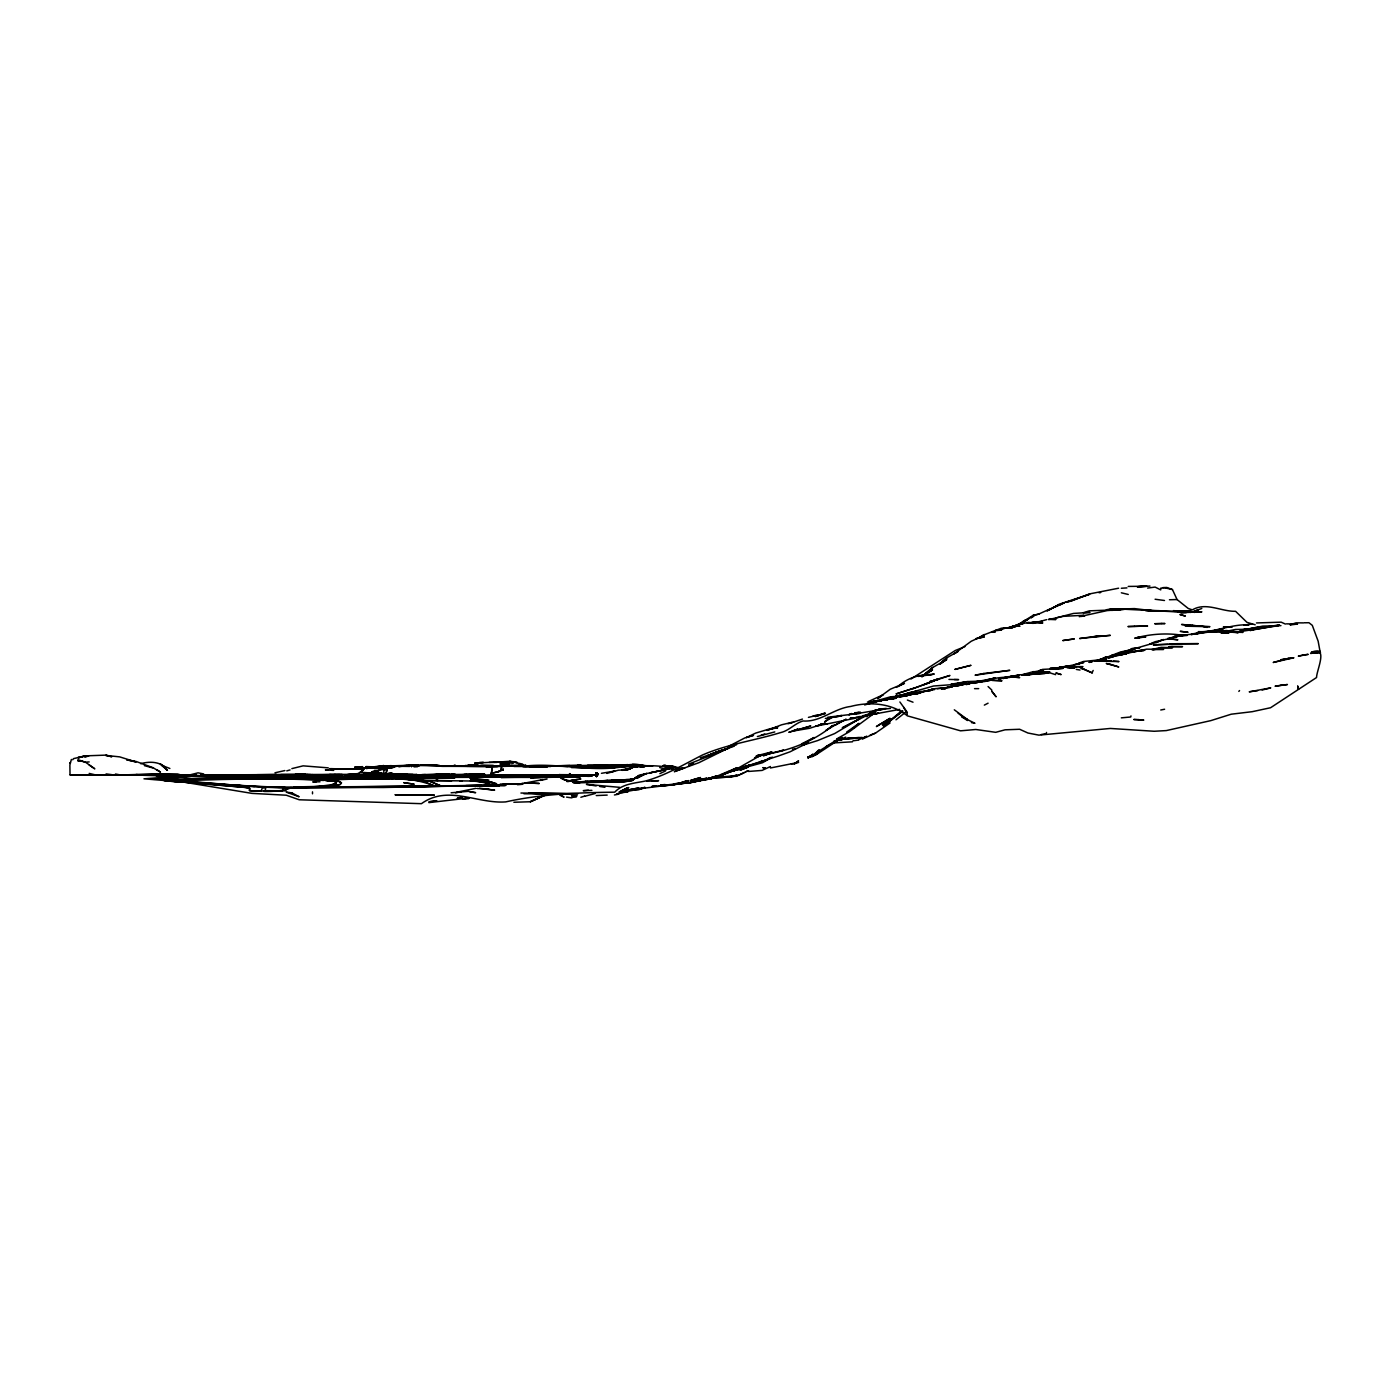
<?xml version="1.0" encoding="UTF-8"?>
<svg xmlns="http://www.w3.org/2000/svg" width="1390" height="1390" viewBox="0 0 1390 1390"><rect width="100%" height="100%" fill="white"/><g stroke="black" fill="none" stroke-linecap="round" stroke-linejoin="round"><path stroke-width="1.5" d="M396.949 766.272L407.305 765.421L409.65 766.429L396.949 766.272L387.254 768.097L386.194 773.014L383.814 774.004L372.798 771.502L377.42 772.041L378.115 770.442L382.25 768.948L394.569 767.089M596.623 774.803L596.293 776.228L596.536 773.413L596.414 776.489L596.015 773.744L596.519 776.419L597.127 773.396L597.77 774.317L597.092 773.066L596.136 776.298L596.171 772.979L595.962 774.473L597.214 773.014L597.804 774.213L595.98 773.605L596.327 776.332L596.171 772.979L596.97 774.786M395.281 776.228L415.315 775.516L436.46 776.871C403.204 778.904 369.983 775.568 336.728 778.087L384.578 778.487L359.072 777.41L390.069 776.437M471.436 778.609C469.924 778.053 471.227 777.479 471.001 778.556C467.596 781.701 503.093 781.041 494.718 785.958M570.491 774.96L570.247 773.761L569.778 776.993L569.796 773.57L569.97 776.993M417.278 764.986L383.814 766.133L426.313 765.282M370.678 777.792L406.141 778.018L380.356 776.645L359.072 777.41L385.673 778.47L454.53 778.087L415.645 778.105M421.865 774.925L417.626 774.786L428.659 774.873M570.369 774.334L569.778 776.993L569.309 774.143M596.519 773.049L596.449 776.506L596.727 774.96M597.214 773.014L597.648 774.369L597.578 773.448M383.814 766.133L391.32 765.612M596.067 773.083L596.31 774.995L597.266 773.622M980.576 636.915L984.346 634.535L978.699 637.767M469.577 776.211C467.891 775.186 469.837 775.585 469.681 776.263M569.309 774.317L569.57 776.524M596.31 776.124C596.188 771.989 595.771 777.531 596.727 775.047M569.257 776.993L569.97 774.195M596.536 775.516L596.536 776.402L596.588 775.394M573.358 782.222L577.111 781.979L573.983 782.049M467.978 776.245C471.245 773.882 467.787 776.054 469.073 776.35M470.984 779.199L470.967 777.427L471.401 778.661M417.626 774.89L441.186 773.882L454.269 774.856M463.774 776.645L464.243 774.543L484.363 773.761L484.815 774.647L423.307 775.099L484.102 774.473L456.997 776.002L437.624 774.421L484.102 774.473L456.963 775.968L437.624 774.404L440.196 774.265M569.831 776.315L569.883 774.612M862.269 738.524L862.304 737.586L858.603 737.482L837.51 739.515L862.304 737.586M596.032 773.587L596.536 776.593L597.248 773.848M597.214 774.143L596.049 774.699M464.104 774.56L464.486 776.61M665.567 768.444L665.654 766.238L668.99 766.55L672.76 769.608L668.955 766.602L665.654 766.238L665.549 768.392L668.955 766.602M488.846 780.033L475.606 779.13L476.37 778.157L470.984 779.13L470.202 778.053M463.774 775.238C465.042 775.863 463.409 775.811 463.982 775.012M491.574 772.753L492.182 766.602L486.396 767.315C485.822 765.264 489.575 768.722 492.199 766.516L491.243 774.769L490.774 773.518L498.801 771.554L490.722 773.5L491.382 774.508M570.056 775.394L569.761 776.975L569.709 775.342M464.121 776.211L464.521 775.203L464.364 776.437M464.712 775.585L464.451 774.786M464.104 774.908L464.138 775.464M569.848 776.489L569.135 774.977M470.115 778.105L470.88 777.827M569.97 773.935L570.109 774.856M468.778 775.69L469.837 775.811L469.09 774.821M441.169 766.307L501.651 765.942L501.008 770.616L503.18 769.174L502.867 770.321M569.9 775.464L569.622 776.141M569.587 775.047L570.004 774.439M463.843 776.593L464.416 775.637M595.841 774.525L596.31 773.066M596.049 774.473L596.623 773.5M1046.531 732.443L1046.27 733.572L1041.197 734.545M503.076 770.147L503.18 769.174L501.008 770.616L501.79 766.012L480.141 765.907M1130.991 715.902L1130.713 716.997L1121.33 717.848M496.091 783.474L486.709 780.902L487.369 779.981L475.606 779.164L476.353 778.209L470.741 778.886M469.212 775.047L469.49 775.012M764.743 767.94L764.083 768.879L763.075 767.541M411.84 765.073L411.544 766.602L411.84 765.073L410.311 765.091M393.561 767.263C388.453 768.444 380.426 767.141 377.402 772.023L372.798 771.502M597.561 774.161L597.613 773.917M1092.332 672.169L1093.183 670.432M468.812 775.811L469.768 775.62M72.732 759.774L73.531 758.627L85.728 755.847L106.074 755.118L111.704 756.768L105.71 755.395L119.679 756.872L136.116 762.015L126.716 759.844L136.098 761.477L152.987 767.68L160.493 772.11L156.74 769.678M71.376 759.444L69.882 765.004L70.021 774.803L169.476 774.873M465.372 774.856L477.031 774.404L460.872 774.908M466.779 774.404L459.03 774.942M736.874 774.977C722.991 779.443 707.545 776.593 693.593 782.014L709.334 779.008L716.302 776.193M1238.838 691.403L1239.55 690.535M495.605 766.238L487.682 766.376L498.037 766.446M468.916 775.081L469.229 776.159M818.884 749.818L812.055 756.507L807.659 757.133L811.83 755.569L807.92 757.428M911.023 679.015L955.277 650.485L964.938 646.628M764.691 768.097L763.127 767.749M940.074 663.777L946.851 657.8L958.318 651.25L954.148 653.786L971.28 641.224L984.328 635.247M921.883 676.808L932.812 667.426L946.798 659.468L941.169 662.63L946.798 658.009L940.335 663.586M924.802 674.289L932.812 667.426L922.074 676.6L932.534 669.876L924.176 674.619L931.648 670.275M902.614 711.193L883.449 726.206L901.398 711.02M853.078 728.325L859.02 723.339L846.597 732.148M890.504 719.342L882.476 725.059L887.289 721.601M873.024 714.199L849.394 731.731L836.85 738.855M895.994 719.794L905.185 712.549M862.53 739.011L875.491 733.121L890.139 722.904M877.663 698.545L890.226 689.249L904.473 683.324L896.324 687.39M902.788 711.072L889.965 720.663M829.239 718.335L824.722 721.74L832.332 717.344L841.662 715.867L825.347 718.456M1022.223 622.407L1018.314 624.666L1029.365 618.394M819.509 750.183L812.055 756.507L818.032 753.137L811.743 756.577L815.339 755.083M940.213 663.899L946.225 659.52M798.538 760.73L794.316 763.788L791.344 763.875M877.889 698.492L883.084 694.809L868.507 701.464M899.191 685.444C908 677.92 919.381 674.376 930.883 674.706L917.991 676.426M940.318 663.864L945.131 660.493M870.991 713.296L866.126 716.649L868.767 714.842M831.88 743.059L810.109 756.681M745.37 771.971L736.491 776.28L714.443 777.062M1030.911 617.977L1033.986 615.944L1030.911 617.577M628.732 787.505L618.446 794.194L614.432 794.976M1018.679 624.457L1020.086 623.537L1010.756 627.863L1018.679 624.457L1012.563 626.577M798.468 761.181L794.316 763.788L798.625 762.398M1033.118 615.336L1038.747 614.137L1033.118 615.336L1016.559 625.795M1052.873 607.899L1059.371 604.129L1089.725 594.242L1073.341 599.889M866.665 715.537L842.27 727.804L859.871 718.526L834.678 733.555L817.702 740.557L802.308 745.335L808.285 742.677L790.041 751.816L777.948 756.143L730.984 771.12M1110.523 656.358L1113.39 654.62L1109.932 656.549M731.661 770.651L722.296 775.064M1014.926 626.699L1027.992 619.036L1021.494 623.102L1027.019 620.131M836.137 741.27L826.286 746.43M729.333 745.996L744.762 737.951L753.502 735.345L746.361 737.586L755.639 733.103L770.39 728.69L777.566 727.891L771.433 728.777L777.879 726.727L766.933 730.428L781.667 724.781L793.985 721.862M745.7 771.798L748.567 770.824L746.274 771.485M730.271 770.72L724.034 774.195L731.609 770.877L718.404 776.645L736.578 769L760.521 755.413L754.544 757.828L771.971 751.886L756.299 755.847M1073.844 664.785L1083.8 662.491L1078.762 663.186L1083.453 661.484L1097.666 660.042L1111.409 660.893M624.058 789.676L627.776 787.626L619.071 792.057L627.672 788.425L624.11 789.763M764.847 760.521L770.425 757.481M635.213 777.914L638.948 775.881L634.153 778.782L639.226 775.134L675.696 767.489M498.888 771.641L500.157 770.964L498.836 770.946M637.715 777.774L645.082 773.848L636.846 778M489.402 785.923C492.512 781.805 474.494 781.423 470.341 780.85M1038.469 614.189L1059.527 604.667L1047 610.87L1051.483 608.768M831.602 725.893L835.564 724.781L826.025 730.393L832.158 726.014C813.532 741.339 790.458 750.096 766.898 754.162L783.63 750.166L779.946 751.034M770.46 766.516L762.085 770.425L748.463 771.45M710.36 779.026L715.972 776.141L710.342 778.018L715.972 776.541L710.36 779.095L700.925 779.529C703.184 781.111 718.925 776.854 714.269 776.697M815.443 755.17L840.933 738.351L832.871 742.469L845.763 737.134M984.328 705.112L988.081 703.184M688.502 766.081L693.454 763.562M731.644 770.425L737.065 767.68L715.728 776.697M1059.406 605.223L1064.375 602.704L1056.191 606.492M1098.482 660.528L1120.496 651.997L1135.109 648.887L1118.585 653.682M728.256 748.185L698.927 762.676L674.306 771.676L684.853 767.853M900.147 695.904L916.774 690.899M862.964 738.177L866.717 736.283L859.037 739.602M1074.07 599.994L1089.43 593.93L1118.602 588.213M1098.117 660.806L1106.649 656.688L1097.978 660.528M637.106 777.931L646.645 773.396L635.682 777.583M659.868 773.622L665.515 770.964M545.453 794.611L530.302 801.752L513.866 802.256M772.301 757.098L762.571 762.71L731.071 771.346M1194.462 612.417L1198.18 610.679L1194.462 612.121M495.83 785.628L496.995 784.273L493.068 783.004L470.88 778.939M539.581 797.547L530.302 801.752L545.766 795.028M851.566 713.504L848.769 714.755L851.722 713.765M715.972 776.437L710.342 778.921L716.076 776.489L699.205 780.728L716.823 776.628L714.947 776.941M984.468 634.691L995.518 630.382L1001.565 630.122L995.587 630.608M875.491 710.742L879.766 708.917L875.509 710.69M801.683 743.806L814.175 737.499L807.938 741.148M734.98 775.794L736.561 775.134M1114.641 655.107L1118.776 653.37M706.381 756.421L736.613 744.675M676.339 769.991L682.195 767.593M1198.267 609.689L1192.637 611.965L1201.794 608.472M794.872 763.093L770.39 767.992M584.617 796.314L595.302 793.499M726.796 748.776L723.895 749.94L734.024 746.204M920.84 685.843L937.381 679.38L925.236 684.314M1029.347 622.372C1027.123 621.973 992.79 631.581 1017.654 625.969L1001.217 628.94L1007.889 627.741M923.707 684.853L937.381 679.38L929.91 681.517L938.146 679.501M861.783 716.979L864.962 715.711M606.822 773.413L618.324 770.199L628.037 769.608L622.32 769.73L630.712 768.548L622.042 770.355L635.282 766.776L644.665 766.724L640.912 766.759M995.587 630.4L1001.304 628.228L1012.719 627.707L1009.505 627.741M1054.819 669.25L1062.603 666.766L1083.001 666.679L1067.885 666.47M719.933 750.878L710.342 754.492L728.082 748.411M824.826 712.948L815.339 716.528L825.417 713.418L808.424 717.379M739.272 774.995L730.949 777.027L714.199 777.497L716.024 777.531M1120.531 652.709L1154.204 642.962L1149.686 644.126L1155.107 641.711L1171.909 638.097L1167.948 638.861M708.796 754.978L700.212 757.863M385.447 776.784L381.329 776.593L423.672 774.925L381.364 776.628L386.194 776.836M707.962 755.343L722.87 749.853L710.933 754.127M688.519 764.17L727.891 748.515L715.972 752.268M919.398 686.33L913.317 688.519L933.437 680.944M870.227 735.015L875.491 733.121M1055.583 618.011L1073.48 613.442L1090.003 612.399L1083.366 612.695L1089.43 610.836L1111.652 609.984L1106.318 609.776L1110.176 609.063L1120.184 609.532L1110.176 609.063M1079.3 616.708L1107.152 610.592L1124.892 609.254L1186.487 612.347M771.137 752.98L763.371 755.76L771.798 752.963M1130.626 651.893L1123.937 654.273L1130.887 651.458L1144.995 649.895L1132.728 652.066M634.987 778.487L638.027 777.41L635.056 778.192M761.008 735.275L764.761 733.937M793.62 730.619L797.999 729.055L788.825 732.322L810.804 725.98L794.906 730.74L809.71 728.273L825.33 723.2L815.704 726.223L861.209 717.049L875.353 712.045L862.981 715.763M974.06 683.376L975.328 682.924M836.884 739.237L842.079 737.412M1108.734 658.2L1116.257 655.541M78.309 757.984L81.68 756.803L78.135 757.359M190.517 774.734L198.023 772.84L203.652 773.9M291.865 768.618L303.124 765.855L328.266 767.853M922.804 691.855L915.767 694.27L922.578 691.977M924.576 691.247L935.036 688.641L949.648 687.355L937.173 688.762M739.289 768.809L750.009 765.16L742.469 766.915M739.167 768.844L750.009 765.16L747.664 765.716M757.376 736.544L774.769 731.922M794.177 721.879L802.447 719.082M1027.002 619.766L1023.283 621.017L1027.349 619.662M937.207 679.727L949.961 675.471L933.889 680.197M1250.183 630.643L1253.693 629.479M492.564 766.62L513.171 766.133M1071.481 600.497L1065.887 602.356L1072.541 600.775M914.186 691.525L933.594 686L958.839 684.158L950.951 684.228L967.51 681.517L985.371 681.378L970.011 681.691M1251.799 630.122L1279.269 625.153M1290.372 624.718L1296.053 622.842L1303.733 622.894M1022.067 674.776L1033.274 671.665L1049.798 671.804L1033.118 672.1L1043.595 670.032L1039.094 670.71L1042.57 669.389L1063.159 668.329L1055.653 669.32M489.419 785.854L490.913 784.829L488.064 783.439L476.092 781.093L459.795 780.85M906.35 695.764L919.937 691.681L930.831 690.465L923.568 691.577M1080.794 616.239L1083.8 615.284L1063.333 616.343L1051.083 619.019M1089.43 662.422L1092.731 661.362L1089.013 662.37M1046.618 619.645L1033.118 623.363L1030.042 623.102M1194.062 612.382L1196.964 611.461L1190.031 612.399M580.864 797.269L584.617 796.088M1009.383 677.521L1012.476 676.548M947.91 687.286L961.81 684.61L941.239 688.589M718.474 775.707L708.222 778.47M885.361 699.691L913.612 693.905L899.817 697.154M858.603 712.288L852.244 714.234L860.497 712.323L854.85 712.74M1111.27 657.018L1115.406 655.767M436.165 765.23L440.7 766.307M788.043 723.738L792.126 722.505M833.826 741.148L841.523 738.802L853.651 738.385L847.083 738.316M1255.465 628.888L1279.234 624.84M487.369 779.946L486.778 780.989L492.685 782.518M980.471 681.899C993.051 677.712 1006.603 676.218 1019.669 677.59L1008.723 676.635L998.506 679.154L1019.235 674.828L1038.956 673.924L1022.814 674.81L1026.758 674.028M900.094 695.052L913.213 693.263L889.253 697.85L896.341 696.39L890.504 696.824L869.289 702.749L876.882 700.734L869.514 702.141L881.138 700.977L867.412 702.141M462.019 796.974L457.171 798.381L462.627 796.991M869.81 703.496L881.434 700.126L896.133 698.232L881.694 700.369L889.913 698.388L885.795 699.587M622.234 790.58L625.639 789.59L621.817 790.615M906.575 695.521L912.327 693.853L906.072 695.504M864.667 704.956L881.434 700.126L877.733 701.099M1059.649 667.739L1080.047 663.621L1076.294 664.194M837.892 739.845L841.523 738.802M971.627 683.168L990.809 680.214L1002.016 680.77L992.008 680.37M980.784 681.83L995.396 677.92M706.381 778.991L693.089 782.188L644.491 788.113L621.851 792.439M456.806 792.196L475.762 788.373M906.489 695.66L933.854 689.231L924.281 691.403M949.109 687.407L952.758 686.365L948.901 687.355M286.792 770.859L290.041 769.938M458.075 776.576L436.443 777.357L518.748 777.219L436.477 777.357L442.976 777.114M930.518 675.036L934.254 673.976L921.64 675.523M1094.625 660.841L1106.162 659.277L1099.646 659.538L1126.248 653.734M586.51 765.942L540.658 766.012L625.9 765.49L526.81 766.22L540.71 766.116M1050.545 669.302L1067.034 666.192L1075.947 667.113L1068.354 667.096M1288.704 658.304L1273.205 662.474L1293.899 657.765L1280.833 659.781L1290.545 658.13M1177.434 636.273L1169.251 638.462L1181.344 635.56L1167.861 638.375M517.966 765.56L519.843 765.456L510.043 765.525M789.485 723.356L792.387 722.591M912.118 694.322L921.761 691.855M721.983 774.439L765.056 760.469L760.469 761.529M428.902 802.621L469.281 797.964L462.453 798.903L468.552 798.694M610.888 772.023L614.641 771.085L601.453 773.309M1262.103 690.031L1270.773 687.876L1249.228 691.82L1257.811 690.639M743.928 772.892L740.175 774.525M713.435 776.975L716.997 776.28M517.827 765.612L519.825 765.456L510.425 765.699M1009.852 676.756L1012.215 676.548L1003.962 677.972L1018.106 675.94M542.934 779.582L525.889 782.865L539.285 783.474L524.899 782.848M956.094 685.895L976.214 681.604L990.809 680.214L973.938 682.212L986.483 680.909M948.206 687.338L961.81 684.158L967.336 684.366M1126.821 653.161L1117.334 655.368L1146.663 649.165L1163.621 649.408L1151.702 649.582L1161.206 647.358L1172.534 647.688L1160.737 648.122L1152.831 649.929M1243.199 630.921L1239.133 631.755L1278.661 625.656M955.938 685.948L968.448 683.411L959.413 685.426M1290.302 624.927L1297.53 624.041L1286.462 623.849M641.016 788.269L644.995 787.348L638.688 789.763L634.848 789.711M966.259 684.488L970.081 683.602L966.641 684.384M274.977 772.788L284.881 770.564M622.147 767.176C639.07 765.855 656.167 764.239 672.83 768.322M671.943 768.27L649.842 772.875L666.731 769.278M715.016 776.715L716.215 776.437M1060.101 667.235L1057.182 667.895L1064.601 667.252M1096.936 661.119L1100.845 660.25M1052.056 669.181L1055.653 668.382L1050.023 669.25M1224.851 631.633L1235.467 629.462L1251.469 629.253L1241.687 629.844L1254.701 627.95L1240.106 630.295L1262.051 626.907L1254.84 627.672M989.35 679.258L995.101 678.094L973.938 682.212M622.095 791.032L639.035 787.922L622.234 791.032M877.663 701.22L882.998 700.074M899.747 709.386L859.507 716.771M140.668 763.683C149.216 761.338 159.485 761.355 166.122 768.131L162.369 766.012M1126.178 653.613L1119.019 655.124L1126.786 653.63M734.111 776.228L714.13 777.132M965.841 682.334L955.417 683.932L965.668 682.004M756.577 755.847L760.764 754.961L757.185 755.656M1255.413 627.62L1262.763 626.091L1280.937 625.639M627.099 765.699L605.258 765.959C618.481 768.462 631.616 761.425 644.665 765.959L640.686 766.637L644.734 766.029M858.603 713.105L853.269 713.8L859.767 713.348L827.797 717.24M577.111 779.373L570.386 780.746L580.898 779.008L567.172 781.024M540.258 780.398L547.087 779.008M1051.153 669.111L1065.696 666.661L1059.667 667.026L1065.644 667.148M961.202 682.907L965.199 682.108M625.952 766.324L601.505 765.89L627.776 764.639L622.147 765.751L571.481 765.907M1018.992 675.14L1013.605 676.218L1019.183 675.644M903.205 694.392L907.653 693.506M1179.537 635.716L1198.58 633.267L1192.377 634.274L1193.263 634.135M895.89 695.886L900.425 695M455.52 792.856L461.428 791.692M1094.225 661.084L1119.037 661.553L1113.321 661.067M736.735 769.695L740.245 769.018M668.746 784.742L661.119 785.385M1065.852 666.574L1066.825 666.383M1160.754 709.995L1164.611 709.247M1049.85 669.268L1065.696 666.661M1059.441 667.773L1064.966 666.731M84.981 756.768L88.699 756.056L84.582 756.838M393.04 767.558L376.447 767.228L366.699 768.427L361.226 767.037L354.711 767.315L362.477 766.672L357.977 766.915M454.235 765.195L455.121 765.039M1211.177 631.877L1226.414 630.556L1243.042 632.38L1237.169 632.276M904.577 695.869L910.189 694.826M409.112 775.828L420.475 775.186L414.029 775.464M293.394 787.452L383.171 787.505L459.76 785.854M1320.187 651.337L1311.378 652.257C1328.996 645.168 1316.573 670.032 1316.556 677.521L1270.582 707.736L1252.234 711.68L1231.245 714.199L1210.812 720.628L1166.297 730.584L1154.187 731.262L1110.367 728.447L1038.869 735.136L1027.922 733.017L1019.652 729.264L1005.057 729.82L995.709 732.322L975.797 729.489L960.56 730.827L907.375 715.85C892.189 703.201 869.376 701.446 850.715 706.45C833.635 708.535 820.517 722.314 802.986 720.976C794.75 723.408 789.016 730.81 780.468 732.634C754.596 740.54 727.439 744.154 702.523 754.978C683.915 764.344 665.966 775.342 645.742 780.937C634.969 783.3 622.772 783.543 614.71 792.178C578.379 792.613 541.422 793.968 505.734 801.891C477.257 804.028 447.997 784.516 421.431 803.681L299.25 799.771L286.288 795.219L251.938 793.377L182.733 781.962L244.553 787.313L249.8 788.252L249.47 790.545L254.318 790.927L261.181 790.771L262.293 788.008L265.768 787.852L265.125 790.649L282.379 790.823L283.682 788.234L291.605 787.696L283.682 788.234L282.379 790.841L252.719 791.119L249.47 790.545L249.574 788.286L245.995 787.539L163.69 780.381L202.923 778.956M1022.345 674.967L1045.176 673.385L1021.615 675.019M641.051 788.373L645.064 787.678L634.952 789.364M792.474 749.297L795.341 748.828M1017.845 624.544L1022.849 623.728M856.084 717.17L859.976 716.528M567.832 776.871L576.033 776.941L564.722 776.923L578.9 776.941M387.445 768.062L386.194 773.014L383.814 774.004L380.391 772.962M1192.637 633.823L1209.3 631.321L1216.876 631.494L1212.966 631.772M639.296 766.568L644.665 765.751L639.035 765.247L644.665 766.133L638.305 765.89L652.761 765.907M290.771 787.557C283.369 793.707 237.047 790.771 285.506 790.823L286.844 788.199C356.344 787.209 426.139 786.723 495.726 785.489L499.41 785.993M1026.602 674.862L1032.388 674.011L1023.822 674.914M1008.723 677.034L1001.773 678.077L1012.233 676.53M494.197 762.346L509.539 761.303L522.675 764.118M675.679 784.116L693.089 782.188L670.849 785.055L684.853 782.744L681.882 782.952M1252.494 623.901L1243.72 625.153L1248.932 624.909C1231.679 623.797 1215.538 632.45 1198.215 631.686L1201.898 631.755M869.862 702.089L887.48 699.639L884.492 699.934M858.603 713.331L883.102 709.265L874.883 710.116M451.125 792.786L468.256 791.362L475.658 792.665L470.063 791.883M838.031 740.036L841.767 739.497L836.085 740.366L841.906 740.071L838.066 740.088M1099.073 592.766L1100.689 592.557M1081.229 616.43L1084.704 615.978M1139.904 651.232L1143.744 650.728M452.497 766.064L441.985 766.116A10.251 0.938 -8.9 0 1 441.064 766.099L436.634 765.925M890.469 708.414L876.69 709.925L869.671 712.844L879.245 709.664M852.974 740.801L858.603 740.071M960.421 685.131L950.882 686.365L959.726 685.357M479.48 762.467L483.494 762.45L474.633 763.093L497.203 761.998L509.418 762.815L499.236 762.189L509.174 762.676L502.676 762.571M616.76 793.794L628.141 791.64L622.06 792.352M1204.956 632.328L1190.987 634.57L1216.146 631.043L1238.212 632.693L1232.096 631.824M143.083 775.273L162.248 775.863M511.138 765.456L513.119 765.699L508.844 765.629M1114.137 609.254L1134.466 608.594L1151.91 610.679L1144.04 610.21M635.282 767.106L637.506 766.846M674.671 784.012L684.749 782.813L664.889 785.923L651.945 786.358L656.045 786.028M566.981 781.597L570.838 781.145M674.133 783.856L679.936 783.178M1160.737 588.161L1164.49 587.727L1172.448 589.568L1177.052 599.542L1188.259 608.49L1192.342 609.88C1206.016 601.748 1221.098 611.617 1235.588 611.305L1246.986 622.372L1255.17 624.753M1139.557 647.757L1130.956 648.765L1139.557 647.862M660.962 785.037L664.403 784.638M838.274 715.954L841.697 715.572L837.631 715.92M388.331 778.105L355.996 778.574L385.968 778.365M1174.463 611.287L1190.865 610.644M158.356 775.985L160.684 775.794M338.152 775.516L319.075 776.298M1139.313 637.68L1135.022 638.132C1149.878 634.083 1165.48 632.902 1180.649 635.004L1174.55 634.952M338.482 775.481L320.604 776.193M159.346 774.942L180.735 776.002L143.969 778.817L170.414 781.006C226.657 783.004 284.116 792.317 340.064 784.533L341.436 782.796L338.899 781.354L316.121 779.095L340.689 779.043M524.603 783.334L528.443 782.952L522.014 783.265M1124.892 609.254L1111.618 610.401M881.104 708.917L886.264 708.414M354.711 767.315L356.205 767.315M417.382 765.056L408.66 764.986L439.727 766.081M674.289 783.838L687.772 782.518L660.146 785.68M631.46 780.693L622.164 782.014L573.358 782.535L632.85 779.981M588.37 790.198L583.279 790.684L591.897 790.354M1150.972 610.905L1183.533 611.478L1177.625 611.808M601.505 780.832L598.204 780.989L600.063 780.919M157.452 776.02L156.41 776.141L164.072 776.645M1191.647 612.26L1201.881 611.826L1180.822 612.695L1186.348 612.521M180.735 776.002L169.371 777.01L162.352 775.203L171.422 775.69M314.661 776.385L266.758 777.618L279.599 777.67M280.815 777.879L311.36 779.008L404.108 778.192L429.354 781.128L440.543 785.767M328.353 778.435L329.882 778.313M493.728 765.838L487.734 766.359L492.494 765.994M367.134 777.08L370.991 776.941M512.267 765.89L510.86 766.238M517.48 784.707L521.545 784.36M1147.601 588.074L1155.107 587.084L1160.737 589.899L1160.737 588.63M304.358 774.873L339.699 774.63M391.389 778.47L398.079 778.261M344.894 774.977L357.995 774.282L363.172 775.168L353.477 774.386L386.906 775.742L385.673 775.533M366.578 774.577L386.82 775.776L312.68 777.67M632.606 780.572L622.164 781.997L573.253 782.657M1146.611 586.406L1137.368 586.754L1149.982 586.059M1137.472 637.645L1145.76 637.002M1057.529 667.826L1050.023 668.399L1058.259 667.773M713.643 777.01L715.972 776.558M1185.34 626.195L1209.943 626.682L1204.313 626.438M245.891 777.844L216.023 776.489L267.679 777.653L322.619 776.697L284.168 778.452M316.607 778.921L368.819 778.504M660.928 784.898L665.254 784.568M309.344 777.705L280.572 778.713M1027.21 623.241L1033.118 622.807M495.969 766.272L497.394 766.29A8.601 2.467 -14.7 0 0 497.95 766.151L493.641 766.22M372.173 775.568L368.437 775.742M422.855 786.375L505.873 785.089L496.404 785.02M627.376 779.634L624.023 779.807M632.137 779.408L630.139 779.512L633.423 779.321L572.75 782.17M1121.33 588.265L1126.96 587.883M89.186 761.928L85.433 762.172L94.815 768.844L89.186 765.004M474.737 765.994L444.331 766.081A12.145 2.207 -10.8 0 1 442.611 766.081L440.317 765.977L445.703 765.994M1203.74 631.79L1213.262 631.164M453.435 765.994L460.107 766.238M573.201 776.558L560.934 776.697M593.217 781.128L591.428 781.215L594.885 781.041L577.562 781.945L581.037 781.736M500.157 764.378L509.539 765.039L500.157 763.614M534.785 766.62L547.66 766.307L522.64 766.411L556.469 765.89M454.565 774.786L441.186 773.882L434.914 774.821M427.842 786.08L299.059 787.313M308.719 787.331L312.507 787.087L308.18 787.226M852.47 741.808L832.818 742.955M467.596 765.525L465.077 765.525M1128.228 586.424L1146.906 586.215L1137.368 586.754M1187.216 635.473L1176.757 635.821L1187.182 635.23M431.96 786.045L501.981 784.968M661.414 785.211L665.306 784.968L661.553 784.881M383.814 769.348L380.756 769.521L383.814 769.348L383.814 774.595M535.914 766.585L547.087 766.446L530.963 766.533M1038.834 621.782L1041.996 621.608L1033.118 621.851M407.131 778L436.46 776.871L415.315 775.464M407.67 775.846L395.055 776.228M649.999 765.838L645.933 766.046L648.383 765.942M272.353 774.803L265.629 774.925M310.978 774.664L314.679 774.838L229.489 774.925M316.26 781.753L312.785 781.945L320.013 781.771M646.976 781.284L658.634 780.676L651.754 781.024M850.089 718.23L854.259 718.022L850.697 718.178M129.948 774.925L179.536 774.803M216.545 774.908L207.214 774.89L348.82 774.369L358.533 773.622L363.85 769.261L331.029 768.705M574.226 782.57L633.058 779.964M175.922 776.054L178.198 775.933M644.665 765.577L640.755 765.803M625.066 779.773L626.091 779.738M131.841 775.064L119.436 775.029L154.499 774.751M281.145 777.861L311.586 779.008L346.475 777.983M634.413 779.303L611.391 780.433M422.855 765.091L435.956 765.212M429.701 764.952L424.037 765.073M390.66 776.419L354.467 777.601M465.077 776.211L475.589 775.776M271.988 774.925L201.324 774.856M578.692 765.386L577.354 765.438L581.298 765.299L525.542 766.342M464.486 774.925L484.815 774.63L471.957 774.421M485.457 775.359L549.224 774.769L589.377 776.367M596.258 795.567L607.187 795.097M338.274 778.278L345.884 778M462.835 776.315L495.413 775.081L572.037 775.446M568.267 776.61L578.275 776.506L562.099 776.628L578.466 776.437L577.111 776.402M1162.926 587.605L1166.749 587.466L1172.448 589.568M308.493 774.612L314.731 774.942L312.246 774.63M530.337 766.62L533.951 766.463M364.18 778.539L314.435 778.678L381.92 778.278M445.929 777.01L455.295 776.645M570.89 776.663L576.155 776.471L569.049 776.663M587.918 781.441L584.929 781.528L585.85 781.51M493.103 766.568L497.394 766.446M294.072 774.925L342.357 774.647L269.243 777.583L215.832 776.628M550.197 766.012L530.024 766.255M332.679 778.383L336.345 778.244M614.641 768.183L571.481 767.593M614.363 780.311L593.947 781.076M441.064 766.099L443.983 766.081M535.567 766.585L547.087 766.568M504.622 785.524L336.206 786.827M187.025 774.977L194.461 774.821M530.494 766.185L526.445 766.22L531.536 766.29L526.445 766.151M539.164 766.168L564.218 766.046L540.658 766.012M357.925 777.357L384.7 778.452L336.728 778.035L340.237 778.157M547.625 765.873L522.64 766.411M615.058 765.907L587.536 765.247M301.387 776.854L308.754 776.68M313.271 776.489L265.924 777.601L217.309 776.663M406.141 778.018L385.656 778.452M613.199 780.363L614.71 780.311M1234.494 631.824L1239.533 631.668M616.552 765.89L625.761 765.699L614.641 765.942L617.855 765.994M481.235 785.298L465.928 785.576M1169.442 599.75L1177.052 599.542M489.141 762.398L496.995 762.398M493.38 765.56L479.776 765.369M509.956 766.22L513.657 766.099L511.798 765.751M425.166 765.247L439.57 765.595M413.838 766.585L417.591 766.481M276.558 774.508L256.907 774.716M363.172 774.543L383.779 775.759M701.811 779.182L705.008 779.095M493.572 765.56L481.566 765.438M347.83 774.404L358.776 773.535L363.833 769.295L331.515 768.687M542.847 777.236L530.389 777.549L576.033 776.958M547.695 777.184L559.77 776.975L525.003 777.045M547.851 766.029L589.603 765.925M626.091 766.064L601.418 765.004L605.328 765.195L561.386 765.734M272.284 774.821L266.133 775.064M291.935 774.942L342.305 774.63L329.256 774.647L330.785 774.612M533.135 766.22L542.587 765.768M523.648 766.394L549.971 765.89M599.142 765.821L620.079 765.682M610.888 765.873L605.032 766.22M310.769 774.595L280.763 774.543M565.799 776.906L575.408 776.645L500.956 777.392L559.77 776.975L518.487 777.166M1063.75 666.592L1070.144 666.47M445.165 766.255L438.736 766.255L442.923 765.942M622.425 766.099L625.952 766.029L614.641 765.838L622.425 766.099L618.394 766.029M210.863 776.332L184.001 775.724L177.555 774.056L119.436 775.029L195.764 774.821M197.953 775.776L189.961 775.759M323.644 780.468C270.616 777.271 216.927 780.138 163.69 780.381C220.489 781.458 279.668 793.933 335.928 783.908L336.467 782.466L334.625 781.25L316.121 779.112C355.058 782.153 397.436 771.155 434.323 785.906M342.166 786.879L369.062 786.931M442.229 766.307L486.674 766.463L462.627 766.238M496.265 766.151L512.684 766.029L509.644 765.629M568.284 765.942L560.691 765.838L574.817 765.942L539.581 766.151L543.247 766.394M559.857 765.768L569.952 765.595M445.895 774.213L448.692 774.161M550.492 777.184L530.511 777.531L573.966 776.975M580.047 776.993L541.596 777.253M502.937 784.238L522.762 784.273M1256.473 622.946L1281.18 622.164L1285.368 624.058M532.04 766.238L544.376 766.064M527.436 766.203L558.38 765.89L537.443 766.151L542.239 766.099M567.919 765.821L588.057 765.994M617.959 765.716L626.751 765.699M392.536 774.317L423.672 774.942M230.74 777.392L191.525 776.367L153.508 779.269L262.293 778.261L253.362 778.018M209.942 778.886L262.293 778.244L191.525 776.35L153.508 779.269L177.034 779.303M346.909 779.008L396.741 778.643L422.925 780.989L434.114 785.784M564.722 776.923L571.342 776.836M361.331 786.792L414.498 786.584M387.549 786.914L496.004 785.715M413.838 766.55L417.817 766.498M513.987 766.463L550.84 766.498M267.297 774.873L293.794 774.821L257.967 774.908M351.774 778.574L365.17 778.4L340.637 778.574L438.354 778.209M451.733 780.763L422.647 780.468L395.49 778.383L407.531 778.122L397.245 778.244M565.33 776.697L571.985 776.628M299.337 787.296L336.971 787.209M1217.206 631.408L1230.393 631.703M548.616 765.959L567.728 766.481M640.46 765.629L644.057 765.595M144.942 775.099L135.073 775.064M215.641 774.803L201.168 774.821L293.829 774.838L285.958 774.908M522.553 784.273L500.261 784.047M524.586 766.376L546.982 766.585L539.581 765.959M645.933 765.873L617.542 765.751L626.334 765.803M80.724 774.821L70.021 774.838L79.056 774.803M345.728 774.89L359.176 774.404M405.376 778.244L400.668 778.296L454.53 778.087L444.331 778.105M505.699 785.524L491.33 785.315M468.274 766.29L466.971 766.29M508.949 766.185L547.538 766.029M542.882 766.012L571.481 765.977L558.936 765.959M626.247 765.664L620.183 765.751L625.882 765.699L622.355 765.838M663.013 765.873L672.847 766.185L678.563 767.767M164.854 775.081L71.012 774.942L82.531 774.89M231.452 774.925L243.789 774.838M241.721 774.925L249.887 774.89M317.928 787.122L278.035 787.279L208.9 783.925M529.938 766.046L518.175 766.116L546.982 766.585M665.063 765.89L672.83 766.185M157.139 774.908L119.436 775.029L157.678 773.83L205.546 775.811L201.029 775.585M182.577 774.856L195.99 774.838M202.54 774.925L216.18 774.925M353.216 777.618L355.093 777.618M422.369 777.08L426.105 777.062M314.435 778.678L329.256 778.643M183.636 779.651L277.878 778.661L320.013 779.634M616.726 765.786L622.147 765.977M168.781 774.803L194.704 774.821M186.208 774.838L193.036 774.856M84.686 774.838L96.918 774.821M224.624 774.925L269.087 774.908M281.979 774.856L299.024 774.699M533.864 777.41L500.939 777.375M282.5 778.73L294.524 779.078L282.031 778.73M344.79 786.775L310.3 787.226L330.368 786.445L340.098 784.551L341.488 782.935L338.899 781.354L325.069 780.537M522.327 766.203L582.288 765.942M604.476 765.786L607.239 765.768M523.891 766.116L546.287 766.533M162.491 774.873L138.149 774.873M84.564 774.838L126.403 774.838M407.843 774.543L392.762 774.439L416.809 774.439L414.029 775.481L423.533 774.525M130.226 775.064L132.345 775.064M413.838 765.073L418.581 765.056M638.305 765.89L647.497 765.907M458.995 766.203L441.412 766.203L481.687 766.324M525.872 766.168L533.83 766.22L532.144 766.116M374.431 770.39L378.149 770.373M104.128 774.838L126.612 774.856M82.166 774.803L169.98 774.908L160.458 774.769M224.363 774.873L307.972 774.491M153.421 775.081L160.111 775.081M640.894 765.612L646.159 765.612M622.147 765.786L627.585 765.786C594.242 773.257 560.639 762.728 527.001 765.855M580.047 766.151L550.544 766.029M625.952 766.359L605.745 766.29M482.417 766.324L485.718 766.203L479.95 765.89M245.96 774.89L250.547 774.908M200.716 774.89L211.176 774.925M221.045 774.925L226.066 774.925M168.954 774.89L149.147 774.856M552.108 777.08L508.74 777.253M294.524 786.966L328.787 786.167L336.432 782.865L333.809 781.111L326.685 780.607M551.013 765.959L555.653 765.977M559.44 765.977L565.435 765.994M468.778 766.29L485.753 766.238L484.762 766.064M98.273 774.803L194.704 774.786M200.89 774.821L307.677 774.734M145.742 775.099L130.017 775.047L169.528 774.856M165.01 775.238L77.545 774.838L95.684 774.89M246.204 777.097L241.252 777.08L318.24 777.427L281.527 777.74M272.718 778.522L275.95 778.539M548.963 766.029L556.469 766.046L549.762 765.994M539.72 766.255L543.334 766.29M569.518 776.645L575.408 776.663L572.75 776.767M188.015 775.238L208.153 776.245M278 787.279L284.933 787.313M131.789 774.838L139.712 775.099L137.766 775.081M333.531 778.643L341.349 778.678L300.848 778.244L341.349 778.678L300.848 778.244L331.081 778.695M588.37 766.22L571.047 766.064L575.738 766.116M425.392 765.16L420.684 765.143M158.929 774.942L168.364 775.012M438.041 765.994L442.003 766.046M233.242 776.906L266.463 777.635L247.455 777.219M1174.411 611.305L1189.145 611.478M451.837 774.091L455.103 774.126M462.366 780.867L421.153 780.45L404.108 778.192M523.943 793.742L551.448 794.038M186.694 775.203L207.371 776.193M168.329 775.186L154.759 775.064L163.725 774.265L168.468 775.411L162.891 775.134M520.937 793.03L577.823 793.76M528.843 766.394L531.623 766.429M439.518 765.942L442.732 765.925M597.717 774.856L559.023 774.682L590.68 776.141M175.522 774.908L183.845 774.942M577.51 793.707L528.652 793.012L541.891 794.142M542.43 766.116L547.104 766.185M598.1 774.873L559.128 774.699L588.248 776.298M395.49 778.435L397.106 778.47M948.97 679.432L958.596 679.606L954.305 679.536M426.574 765.264L423.064 765.108M347.17 786.792L353.981 786.914M504.466 762.415L513.275 763.318M945.391 688.745L941.134 688.641L945.096 688.762M502.346 762.676L506.012 762.763L502.52 762.606M547.226 766.55L539.181 766.376M1144.04 610.054L1161.727 610.801L1158.339 610.714M644.665 766.116L639.435 765.959L644.838 766.255M521.302 764.917L526.132 765.612L518.991 765.786M413.838 765.664L419.467 765.803M488.95 789.259L485.145 789.155L494.649 790.128L479.515 788.234M277.774 777.809L270.147 777.618L276.541 777.774M187.337 775.69L207.266 776.211M520.225 764.847L522.901 764.917M392.831 774.317L412.917 774.456M167.999 775.464L159.815 774.977M429.979 764.952L430.587 764.969A30.997 1.668 0.3 0 0 434.271 765.073L439.327 765.543M933.09 689.44L931.37 689.37L934.619 689.614M329.447 768.618L334.764 768.879L331.932 769.313L334.729 768.931L332.888 768.74M1214.46 630.226L1218.474 630.382M542.326 766.255L547.087 766.446M328.11 770.008L325.382 769.904L333.687 770.408M1235.38 632.085L1239.324 632.259M373.458 766.793L366.039 766.637M383.518 775.359L386.142 775.603M573.844 775.325L592.209 776.263M374.431 777.809L362.894 777.201L389.356 778.47M1048.633 672.951L1038.608 673.142L1050.023 672.899L1055.653 674.654M367.134 774.577L377.107 775.377L265.924 777.601L335.789 775.342L331.185 774.647M1030.963 622.303L1042.813 622.911L1033.118 622.303M460.594 785.715L462.627 785.819M254.405 786.549L165.375 780.937L186.382 782.292M529.903 766.568L526.445 765.768M476.978 788.512L487.143 789.051M619.731 787.348L586.424 784.36L596.171 785.941M601.436 765.091L610.818 765.994L601.505 764.952M372.329 766.793L365.744 766.672M357.543 766.898L366.699 768.427L383.814 765.577L374.223 766.759M428.85 764.934L434.479 765.212M400.789 778.8L429.527 781.145L440.3 785.645M1155.107 599.246L1164.49 600.497M974.546 688.658L978.699 688.641M665.237 766.203L669.059 766.516M375.005 766.846L387.532 767.541M976.249 682.629L971.123 682.143L977.431 682.751M136.098 774.491L139.851 774.89M1145.516 610.558L1149.13 610.957M1173.49 610.61L1182.056 611.617M384.04 773.882L372.312 771.693L369.948 773.744L363.607 774.108L394.378 774.108L391.32 773.049L385.308 774.039L391.32 773.049L394.239 774.664L363.607 774.108L370.088 773.691L372.312 771.693L384.109 773.9M566.547 797.13L571.481 797.843L577.163 795.775L571.481 795.81L576.242 797.043M518.713 765.821L526.15 765.612L525.298 765.317M599.681 786.479L604.928 787.279M1076.294 669.424L1080.047 670.032M478.299 765.282L468.256 765.056L478.177 765.212M106.074 773.917L111.704 774.647M1304.741 622.789L1308.928 622.72L1312.299 625.361L1318.154 641.207L1320.014 651.371M971.419 722.591L974.929 723.269L961.81 716.84L967.44 720.524M115.457 774.004L119.21 774.734M414.029 784.151L403.743 782.674L413.838 784.168M1121.33 592.8L1128.263 594.468M563.94 779.338L579.526 783.334M89.186 773.413L94.815 774.751M144.369 765.629L152.657 767.888M563.523 776.941L562.099 776.628M169.875 768.479L162.369 765.612M81.68 761.147L85.433 762.241L77.927 759.652M659.677 767.541L665.306 769.191M471.697 765.299L468.152 765.125L471.436 765.195M562.985 779.199L568.875 781.423L560.639 778.192M907.392 700.056L913.022 702.211M1080.239 667.721L1083.279 669.094M963.218 716.997L967.44 719.534L954.305 709.803M958.058 713.122L961.81 716.163M988.081 686.538L991.835 690.083M903.639 707.267L907.392 714.251M907.392 712.445L899.886 701.967M407.374 765.543L398.635 766.568L409.564 765.682M426.191 775.029L424.662 774.456L426.174 775.047M765.404 768.201L765.351 767.836M378.931 772.18L378.931 773.413M312.507 791.866L312.507 793.812M70.091 763.266L70.351 762.432L70.178 763.301M560.222 794.107L559.822 795.202L564.045 797.165L560.222 794.107M812.611 754.37L807.938 758.158L812.611 754.353M880.287 724.12L876.395 726.57L890.017 718.317L880.287 724.12M839.456 722.557L835.112 725.146L846.215 719.221L839.456 722.557M665.862 765.629L663.152 765.647L666.748 765.734L663.395 765.595L665.862 765.629M631.112 768.097L627.776 769.608L632.311 767.697L631.112 768.097M1160.702 640.599L1155.524 642.771L1163.465 639.522L1160.702 640.599M915.211 687.789L896.272 693.853L915.211 687.789M747.785 767.211L740.192 770.147L747.785 767.211M699.465 779.46L690.5 782.5L707.006 778.174L699.465 779.46M81.68 756.681L79.091 757.481L85.728 755.847L81.68 756.681M700.421 777.566L690.76 780.398L700.421 777.566M896.62 697.554L893.023 698.631L896.62 697.554M741.808 768.496L727.821 772.44L741.808 768.496M579.178 776.645L580.342 776.61L579.161 776.663M1010.46 676.374L1003.059 678.476L1018.922 675.401L1010.46 676.374M664.333 765.612C668.99 765.664 661.536 765.751 664.316 765.612M815.2 715.52L813.011 716.093L819.197 715.294L815.2 715.52M970.776 665.376L954.965 669.389L970.776 665.376M1223.687 628.541L1209.265 631.755L1223.687 628.541M686.156 781.145L681.847 782.188L688.953 780.624L686.156 781.145M1303.351 654.968L1298.33 656.132L1308.181 654.36L1303.351 654.968M978.699 638.062L975.641 638.757L984.328 636.915L978.699 638.062M436.651 800.866L429.249 801.735L436.651 800.866M1138.219 637.402L1135.022 638.132L1144.821 637.037L1138.219 637.402M375.387 767.645L373.875 767.975L379.435 767.836L373.893 767.923L379.435 767.871L375.387 767.645M954.305 685.392L951.455 685.982L959.169 684.957L954.305 685.392M1100.341 635.734L1092.592 636.898L1110.332 635.352L1079.613 638.531L1100.341 635.734M875.578 713.73L868.646 715.086L878.497 713.174L875.578 713.73M983.842 673.472L975.085 675.175L1009.8 670.345L983.842 673.472M913.022 692.029L907.288 693.106L913.022 692.029M1216.181 630.817L1210.846 631.738L1231.332 632.276L1216.181 630.817M1050.023 619.21L1048.408 619.471L1055.966 619.471L1050.023 619.21M1074.088 638.948L1062.933 640.547L1074.088 638.948M375.196 768.236L369.618 768.236L375.196 768.236M686.66 782.553L680.127 783.352L686.66 782.553M1280.763 685.357L1275.064 686.208L1287.418 684.523L1280.763 685.357M618.394 765.89L614.641 766.429L618.394 765.89M1313.637 652.987L1310.562 653.422L1320.5 652.501L1313.637 652.987M1184.506 635.004L1176.965 636.064L1186.852 635.022L1184.506 635.004M417.817 775.29L416.357 775.481L437.155 776.854L454.947 776.02L439.292 774.56L417.817 775.29M384.266 767.593L378.097 767.436L388.296 767.871L382.719 767.541L388.296 767.853L384.231 767.628M436.026 780.276L438.18 780.433L436.165 780.276M827.085 723.86L820.76 724.19L827.085 723.86M995.327 631.72L991.835 632.103L995.327 631.72M443.115 776.419L416.357 775.429L439.101 774.491L454.964 776.037L443.115 776.419M620.513 779.981L617.786 780.172L620.513 779.981M607.917 780.555L605.223 780.728L607.917 780.555M1168.243 644.3L1153.439 644.856L1168.243 644.3M334.173 774.664L335.946 774.716L334.173 774.664M1226.414 632.693L1221.063 633.023L1229.021 632.867L1226.414 632.693M597.752 765.23L593.999 765.438L601.505 765.317L597.752 765.23M1171.996 646.506L1168.608 646.68L1182.56 646.628L1171.996 646.506M543.334 765.994L539.581 766.151L543.351 766.029M543.42 766.463L539.807 766.62L543.42 766.463M1019.739 626.16L1012.476 626.421L1019.739 626.16M1161.623 623.502L1154.743 623.728L1164.994 623.554L1161.623 623.502M1074.47 668.243L1066.912 667.478L1074.47 668.243M1134.362 626.386L1127.933 626.56L1147.584 626.039L1134.362 626.386M1177.625 643.692L1169.338 643.9L1198.267 643.657L1177.625 643.692M383.675 767.801L378.097 767.436L383.675 767.801M178.754 775.255L177.381 775.29L178.737 775.255M371.564 772.892L360.757 772.51L371.564 772.892M298.503 774.352L295.166 774.421L305.435 774.404L298.503 774.352M308.928 778.869L304.844 778.921L308.928 778.869M170.188 780.989L168.677 781.006L175.418 781.423L170.275 780.989M645.203 765.786L641.068 765.803L645.203 765.786M434.253 795.167L395.246 794.767L434.253 795.167M386.629 769.608L383.814 769.591L386.629 769.643M1138.219 719.603L1133.806 719.499L1143.796 720.107L1138.219 719.603M639.035 764.761L632.241 764.552L639.035 764.761M1226.119 626.925L1223.443 626.803L1232.061 627.203L1226.119 626.925M81.68 760.903L77.927 760.747L81.68 760.903M1171.996 639.053L1168.608 638.844L1177.869 639.8L1171.996 639.053M1275.551 626.264L1272.024 626.004L1275.568 626.212M513.292 761.685L509.539 761.407L517.254 762.519L513.292 761.685M1192.603 625.361L1181.57 624.475L1200.335 626.178L1192.603 625.361M1185.131 631.911L1180.232 631.321L1188.033 632.276L1185.131 631.911M139.104 777.966L139.104 777.966M291.865 792.873L286.236 792.109L299.111 796.748L291.865 792.873M1110.697 664.437L1106.284 663.482L1118.794 666.939L1110.697 664.437M1202.159 626.125L1200.838 625.83L1207.25 627.411L1202.159 626.125M1181.743 614.971L1179.902 614.502L1185.357 616.083L1181.743 614.971M1083.8 669.042L1081.524 668.416L1092.418 672.986L1083.8 669.042M1059.406 673.976L1055.844 672.986L1061.143 674.602L1059.406 673.976M167.425 770.338L160.493 764.083L167.425 770.338M996.005 696.651L991.835 691.299L996.005 696.651M1298.486 689.214L1297.721 686.156L1298.486 689.214"/></g></svg>
